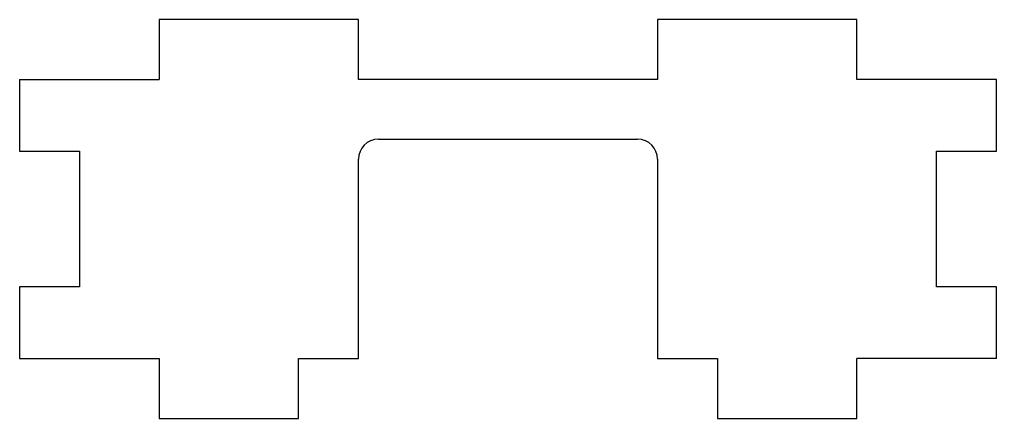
# Model space of a CAD drawing. Extents: x 53 to 102, y 0 to 20.
import ezdxf

# ---------------------------------------------------------------- set-up
doc = ezdxf.new("R2010")
doc.units = 0
doc.layers.get('0').update_dxf_attribs({"linetype": 'continuous'})

# ---------------------------------------------------------------- blocks, each defined once
blk = doc.blocks.new('FILLET002')
at = {"color": 0}
for p, q in [((60, 20), (60, 17)), ((70, 20), (60, 20)), ((70, 17), (70, 20)), ((85, 20), (85, 17)), ((95, 20), (85, 20)), ((95, 17), (95, 20)), ((53, 17), (53, 13.4)), ((53, 17), (60, 17)), ((85, 17), (70, 17)), ((102, 17), (95, 17)), ((102, 13.4), (102, 17)), ((71, 14), (84, 14)), ((53, 13.4), (56, 13.4)), ((56, 13.4), (56, 6.6)), ((99, 6.6), (99, 13.4)), ((99, 13.4), (102, 13.4)), ((70, 3), (70, 13)), ((85, 13), (85, 3)), ((53, 6.6), (53, 3)), ((56, 6.6), (53, 6.6)), ((102, 6.6), (99, 6.6)), ((102, 3), (102, 6.6)), ((53, 3), (60, 3)), ((60, 3), (60, 0)), ((67, 3), (70, 3)), ((67, 0), (67, 3)), ((85, 3), (88, 3)), ((88, 3), (88, 0)), ((95, 0), (95, 3)), ((102, 3), (95, 3)), ((60, 0), (67, 0)), ((88, 0), (95, 0))]:
    blk.add_line(p, q, dxfattribs=at)
for centre, start, end in [((71, 13), 90, -180), ((84, 13), 0, 90)]:
    blk.add_arc(centre, 1, start, end, dxfattribs=at)

msp = doc.modelspace()

# ---------------------------------------------------------------- block references
at = {"color": 0}
msp.add_blockref('FILLET002', (0, 0), dxfattribs=at)

doc.saveas('drawing.dxf')
